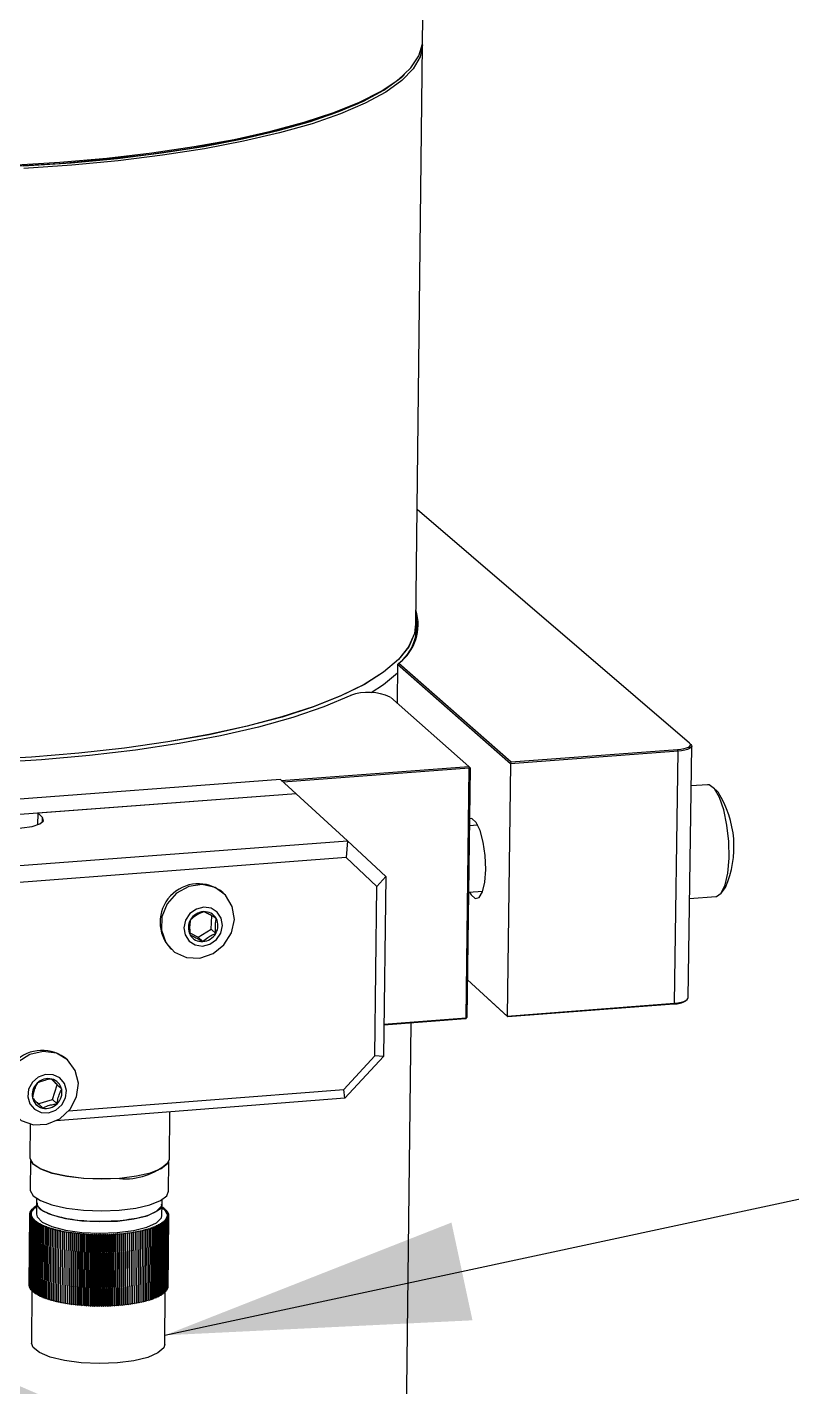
# Model space of a CAD drawing. Header units: millimetres. Extents: x 0 to 279, y 0 to 216.
# Drawn here: x 249.13 to 257.44, y 157.12 to 171.89 of the extents above; entities that cross this region are included whole.
import ezdxf

# ---------------------------------------------------------------- set-up
doc = ezdxf.new("R2010")
doc.units = ezdxf.units.MM
doc.layers.add('DIM', color=1, linetype='Continuous')
doc.dimstyles.new('SLDDIMSTYLE0', dxfattribs={"dimtxt": 0.18, "dimasz": 3.302, "dimexe": 0, "dimexo": 0.0625, "dimgap": 0, "dimtad": 0, "dimtih": 1, "dimtoh": 1, "dimdec": 0, "dimrnd": 1e-09, "dimzin": 0, "dimdsep": 46, "dimtxsty": 'Standard', "dimsah": 1, "dimcen": 0.09, "dimadec": 0, "dimazin": 0, "dimtfac": 3.302, "dimtdec": 0, "dimtofl": 0, "dimtmove": 0, "dimatfit": 3, "dimfxl": 0, "dimfrac": 2, "dimtolj": 1, "dimtzin": 0, "dimarcsym": 0})

msp = doc.modelspace()

# ---------------------------------------------------------------- linework, layer by layer
at = {"color": 7, "linetype": 'Continuous', "lineweight": 25}
for p, q in [((253.43, 171.735), (253.467, 174.899)), ((253.355, 165.404), (253.429, 171.693)), ((253.213, 171.354), (253.234, 171.373)), ((256.33, 164.109), (253.37, 166.647)), ((253.355, 165.268), (253.357, 165.404)), ((253.157, 164.964), (253.153, 164.545)), ((253.172, 164.978), (253.157, 164.964)), ((254.383, 163.887), (253.157, 164.964)), ((253.172, 164.978), (254.393, 163.906)), ((253.931, 163.857), (253.079, 164.61)), ((254.393, 163.906), (256.201, 164.041)), ((256.205, 164.023), (256.201, 164.041)), ((256.314, 161.343), (256.354, 164.077)), ((256.346, 164.094), (256.332, 164.107)), ((256.205, 164.023), (254.383, 163.887)), ((254.383, 163.887), (254.393, 163.906)), ((256.165, 161.287), (256.205, 164.023)), ((251.894, 163.705), (253.931, 163.857)), ((253.935, 163.84), (251.913, 163.688)), ((253.902, 161.126), (253.935, 163.84)), ((253.945, 163.844), (253.911, 161.131)), ((253.931, 163.857), (253.935, 163.84)), ((253.945, 163.844), (253.931, 163.857)), ((253.945, 163.844), (253.935, 163.84)), ((254.383, 163.887), (254.348, 161.147)), ((251.884, 163.714), (245.199, 163.214)), ((252.055, 163.559), (251.884, 163.714)), ((256.524, 163.659), (256.348, 163.646)), ((256.641, 163.579), (256.584, 163.632)), ((252.055, 163.559), (245.357, 163.057)), ((252.055, 163.559), (249.251, 163.349)), ((252.615, 163.051), (252.055, 163.559)), ((249.25, 163.223), (249.251, 163.349)), ((249.298, 163.304), (249.251, 163.349)), ((254.03, 163.22), (253.937, 163.213)), ((245.877, 162.542), (252.615, 163.051)), ((252.615, 163.051), (252.599, 162.867)), ((252.615, 163.051), (253.029, 162.663)), ((252.599, 162.867), (245.975, 162.366)), ((252.932, 162.555), (252.599, 162.867)), ((253.029, 162.663), (252.932, 162.555)), ((253.029, 162.663), (253.006, 160.706)), ((251.269, 162.479), (251.258, 162.489)), ((252.911, 160.713), (252.932, 162.555)), ((253.928, 162.492), (254.085, 162.504)), ((256.33, 162.424), (256.617, 162.446)), ((256.673, 162.481), (256.721, 162.543)), ((251.133, 162.09), (251.138, 162.235)), ((250.901, 162.05), (250.991, 162.002)), ((250.991, 162.002), (251.133, 162.09)), ((250.991, 162.002), (251.04, 161.955)), ((251.133, 162.09), (251.183, 162.044)), ((250.689, 161.88), (250.7, 161.87)), ((253.916, 161.54), (254.348, 161.147)), ((254.357, 161.138), (253.916, 161.539)), ((254.348, 161.147), (256.165, 161.287)), ((256.16, 161.277), (254.357, 161.138)), ((256.165, 161.287), (256.16, 161.277)), ((256.29, 161.313), (256.304, 161.325)), ((253.01, 161.057), (253.902, 161.126)), ((253.897, 161.116), (253.01, 161.047)), ((253.911, 161.131), (253.897, 161.116)), ((253.902, 161.126), (253.897, 161.116)), ((253.911, 161.131), (253.902, 161.126)), ((254.348, 161.147), (254.357, 161.138)), ((253.195, 151.787), (253.304, 161.07)), ((249.58, 160.661), (249.57, 160.672)), ((252.572, 160.35), (252.911, 160.713)), ((253.006, 160.706), (252.584, 160.255)), ((253.006, 160.706), (252.911, 160.713)), ((249.459, 160.399), (249.397, 160.463)), ((249.409, 160.241), (249.459, 160.399)), ((249.459, 160.399), (249.508, 160.352)), ((249.583, 160.116), (252.572, 160.35)), ((252.584, 160.255), (252.572, 160.35)), ((249.25, 160.194), (249.409, 160.241)), ((249.409, 160.241), (249.457, 160.194)), ((252.584, 160.255), (249.449, 160.01)), ((250.679, 159.594), (250.684, 160.107)), ((249.165, 159.973), (249.162, 159.609)), ((249.169, 159.578), (249.167, 159.259)), ((250.669, 159.245), (250.672, 159.564)), ((249.235, 159.167), (249.234, 159.12)), ((249.164, 159.015), (249.185, 159.017)), ((249.166, 159.021), (249.188, 159.024)), ((249.185, 159.017), (249.166, 159.021)), ((249.166, 159.015), (249.166, 159.021)), ((249.17, 159.028), (249.191, 159.031)), ((249.188, 159.024), (249.17, 159.028)), ((249.17, 159.022), (249.17, 159.028)), ((249.174, 159.035), (249.195, 159.037)), ((249.191, 159.031), (249.174, 159.035)), ((249.174, 159.029), (249.174, 159.035)), ((249.178, 159.042), (249.2, 159.044)), ((249.195, 159.037), (249.178, 159.042)), ((249.178, 159.036), (249.178, 159.042)), ((249.184, 159.049), (249.206, 159.05)), ((249.2, 159.044), (249.184, 159.049)), ((249.184, 159.042), (249.184, 159.049)), ((249.19, 159.055), (249.212, 159.057)), ((249.206, 159.05), (249.19, 159.055)), ((249.19, 159.049), (249.19, 159.055)), ((249.196, 159.056), (249.197, 159.062)), ((249.197, 159.062), (249.219, 159.063)), ((249.212, 159.057), (249.197, 159.062)), ((249.204, 159.068), (249.227, 159.069)), ((249.219, 159.063), (249.204, 159.068)), ((249.204, 159.062), (249.204, 159.068)), ((249.212, 159.075), (249.234, 159.076)), ((249.227, 159.069), (249.212, 159.075)), ((249.212, 159.069), (249.212, 159.075)), ((249.234, 159.076), (249.221, 159.081)), ((249.221, 159.081), (249.234, 159.081)), ((249.221, 159.075), (249.221, 159.081)), ((249.234, 159.086), (249.231, 159.087)), ((249.231, 159.087), (249.234, 159.087)), ((249.231, 159.081), (249.231, 159.087)), ((249.234, 159.12), (249.233, 158.995)), ((250.597, 158.982), (250.599, 159.107)), ((250.598, 159.073), (250.604, 159.073)), ((250.604, 159.073), (250.598, 159.07)), ((250.598, 159.067), (250.614, 159.066)), ((250.599, 159.107), (250.599, 159.154)), ((250.614, 159.066), (250.599, 159.061)), ((250.599, 159.061), (250.622, 159.06)), ((250.604, 159.067), (250.604, 159.073)), ((250.622, 159.06), (250.608, 159.055)), ((250.608, 159.055), (250.63, 159.053)), ((250.614, 159.06), (250.614, 159.066)), ((250.615, 159.048), (250.63, 159.053)), ((250.637, 159.046), (250.615, 159.048)), ((250.622, 159.054), (250.622, 159.06)), ((250.637, 159.046), (250.622, 159.042)), ((250.622, 159.042), (250.644, 159.04)), ((250.644, 159.04), (250.628, 159.035)), ((250.628, 159.035), (250.65, 159.033)), ((250.63, 159.047), (250.63, 159.053)), ((250.65, 159.033), (250.633, 159.028)), ((250.633, 159.028), (250.655, 159.026)), ((250.637, 159.046), (250.637, 159.04)), ((250.655, 159.026), (250.637, 159.022)), ((250.637, 159.022), (250.659, 159.019)), ((250.659, 159.019), (250.641, 159.015)), ((250.644, 159.04), (250.644, 159.033)), ((250.65, 159.033), (250.65, 159.027)), ((250.655, 159.026), (250.655, 159.02)), ((250.659, 159.019), (250.659, 159.013)), ((249.155, 158.224), (249.161, 158.994)), ((249.156, 158.217), (249.162, 158.987)), ((249.157, 158.21), (249.163, 158.98)), ((249.159, 158.203), (249.165, 158.973)), ((249.161, 159.001), (249.182, 159.004)), ((249.181, 158.997), (249.161, 159.001)), ((249.161, 158.994), (249.161, 159.001)), ((249.161, 158.994), (249.181, 158.997)), ((249.181, 158.99), (249.161, 158.994)), ((249.162, 159.008), (249.183, 159.01)), ((249.182, 159.004), (249.162, 159.008)), ((249.162, 159.001), (249.162, 159.008)), ((249.162, 158.987), (249.181, 158.99)), ((249.182, 158.983), (249.162, 158.987)), ((249.162, 158.196), (249.168, 158.966)), ((249.163, 158.98), (249.182, 158.983)), ((249.184, 158.977), (249.163, 158.98)), ((249.183, 159.01), (249.164, 159.015)), ((249.164, 159.008), (249.164, 159.015)), ((249.165, 158.973), (249.184, 158.977)), ((249.186, 158.97), (249.165, 158.973)), ((249.165, 158.189), (249.171, 158.959)), ((249.168, 158.966), (249.186, 158.97)), ((249.189, 158.963), (249.168, 158.966)), ((249.169, 158.182), (249.175, 158.952)), ((249.171, 158.959), (249.189, 158.963)), ((249.193, 158.957), (249.171, 158.959)), ((249.174, 158.175), (249.18, 158.945)), ((249.175, 158.952), (249.193, 158.957)), ((249.197, 158.95), (249.175, 158.952)), ((249.18, 158.945), (249.197, 158.95)), ((249.202, 158.943), (249.18, 158.945)), ((249.18, 158.169), (249.186, 158.939)), ((249.186, 158.939), (249.202, 158.943)), ((249.208, 158.937), (249.186, 158.939)), ((249.187, 158.162), (249.192, 158.932)), ((249.192, 158.932), (249.208, 158.937)), ((249.215, 158.93), (249.192, 158.932)), ((249.2, 158.925), (249.194, 158.155)), ((249.2, 158.925), (249.215, 158.93)), ((249.222, 158.924), (249.2, 158.925)), ((249.207, 158.919), (249.201, 158.148)), ((249.207, 158.919), (249.222, 158.924)), ((249.23, 158.917), (249.207, 158.919)), ((249.216, 158.912), (249.21, 158.142)), ((249.216, 158.912), (249.23, 158.917)), ((249.239, 158.911), (249.216, 158.912)), ((249.225, 158.905), (249.219, 158.135)), ((249.225, 158.905), (249.239, 158.911)), ((249.248, 158.905), (249.225, 158.905)), ((249.235, 158.899), (249.229, 158.129)), ((249.235, 158.899), (249.248, 158.905)), ((249.258, 158.898), (249.235, 158.899)), ((249.246, 158.893), (249.24, 158.122)), ((249.246, 158.893), (249.258, 158.898)), ((249.269, 158.892), (249.246, 158.893)), ((249.257, 158.887), (249.251, 158.116)), ((249.257, 158.887), (249.269, 158.892)), ((249.28, 158.886), (249.257, 158.887)), ((249.269, 158.88), (249.263, 158.11)), ((249.269, 158.88), (249.28, 158.886)), ((249.292, 158.88), (249.269, 158.88)), ((249.281, 158.874), (249.275, 158.104)), ((249.281, 158.874), (249.292, 158.88)), ((249.304, 158.875), (249.281, 158.874)), ((249.294, 158.868), (249.304, 158.875)), ((250.569, 158.872), (250.546, 158.873)), ((250.546, 158.873), (250.557, 158.867)), ((250.581, 158.878), (250.557, 158.878)), ((250.557, 158.878), (250.569, 158.872)), ((250.569, 158.872), (250.562, 158.102)), ((250.591, 158.884), (250.568, 158.884)), ((250.568, 158.884), (250.581, 158.878)), ((250.581, 158.878), (250.574, 158.108)), ((250.602, 158.891), (250.579, 158.89)), ((250.579, 158.89), (250.591, 158.884)), ((250.591, 158.884), (250.584, 158.114)), ((250.611, 158.897), (250.588, 158.896)), ((250.588, 158.896), (250.602, 158.891)), ((250.602, 158.891), (250.595, 158.12)), ((250.62, 158.903), (250.597, 158.902)), ((250.597, 158.902), (250.611, 158.897)), ((250.611, 158.897), (250.604, 158.127)), ((250.628, 158.91), (250.605, 158.909)), ((250.605, 158.909), (250.62, 158.903)), ((250.636, 158.916), (250.613, 158.915)), ((250.613, 158.915), (250.628, 158.91)), ((250.62, 158.903), (250.613, 158.133)), ((250.642, 158.923), (250.62, 158.921)), ((250.62, 158.921), (250.636, 158.916)), ((250.628, 158.91), (250.621, 158.14)), ((250.648, 158.93), (250.626, 158.928)), ((250.626, 158.928), (250.642, 158.923)), ((250.636, 158.916), (250.629, 158.146)), ((250.654, 158.936), (250.632, 158.934)), ((250.632, 158.934), (250.648, 158.93)), ((250.642, 158.923), (250.635, 158.153)), ((250.658, 158.943), (250.636, 158.941)), ((250.636, 158.941), (250.654, 158.936)), ((250.662, 158.95), (250.64, 158.948)), ((250.64, 158.948), (250.658, 158.943)), ((250.641, 159.015), (250.663, 159.012)), ((250.648, 158.93), (250.641, 158.16)), ((250.663, 159.012), (250.644, 159.008)), ((250.644, 159.008), (250.666, 159.005)), ((250.665, 158.957), (250.644, 158.954)), ((250.644, 158.954), (250.662, 158.95)), ((250.667, 158.964), (250.646, 158.961)), ((250.646, 158.961), (250.665, 158.957)), ((250.654, 158.936), (250.646, 158.166)), ((250.666, 159.005), (250.647, 159.002)), ((250.647, 159.002), (250.668, 158.998)), ((250.669, 158.971), (250.648, 158.968)), ((250.648, 158.968), (250.667, 158.964)), ((250.668, 158.998), (250.649, 158.995)), ((250.649, 158.995), (250.669, 158.991)), ((250.67, 158.978), (250.649, 158.974)), ((250.649, 158.974), (250.669, 158.971)), ((250.669, 158.991), (250.65, 158.988)), ((250.65, 158.988), (250.67, 158.984)), ((250.67, 158.984), (250.65, 158.981)), ((250.65, 158.981), (250.67, 158.978)), ((250.658, 158.943), (250.651, 158.173)), ((250.662, 158.95), (250.655, 158.18)), ((250.665, 158.957), (250.658, 158.187)), ((250.667, 158.964), (250.66, 158.194)), ((250.669, 158.971), (250.662, 158.201)), ((250.663, 159.012), (250.663, 159.006)), ((250.67, 158.984), (250.663, 158.215)), ((250.67, 158.978), (250.663, 158.208)), ((250.666, 159.005), (250.666, 158.999)), ((250.668, 158.998), (250.668, 158.992)), ((250.669, 158.991), (250.669, 158.985)), ((249.294, 158.868), (249.288, 158.098)), ((249.317, 158.869), (249.294, 158.868)), ((249.308, 158.863), (249.302, 158.092)), ((249.308, 158.863), (249.317, 158.869)), ((249.331, 158.863), (249.308, 158.863)), ((249.323, 158.857), (249.317, 158.086)), ((249.323, 158.857), (249.331, 158.863)), ((249.345, 158.858), (249.323, 158.857)), ((249.338, 158.852), (249.332, 158.081)), ((249.338, 158.852), (249.345, 158.858)), ((249.36, 158.852), (249.338, 158.852)), ((249.353, 158.846), (249.347, 158.075)), ((249.353, 158.846), (249.36, 158.852)), ((249.376, 158.847), (249.353, 158.846)), ((249.369, 158.841), (249.363, 158.07)), ((249.369, 158.841), (249.376, 158.847)), ((249.392, 158.842), (249.369, 158.841)), ((249.386, 158.836), (249.38, 158.065)), ((249.386, 158.836), (249.392, 158.842)), ((249.408, 158.837), (249.386, 158.836)), ((249.403, 158.831), (249.397, 158.06)), ((249.403, 158.831), (249.408, 158.837)), ((249.425, 158.833), (249.403, 158.831)), ((249.421, 158.826), (249.415, 158.055)), ((249.421, 158.826), (249.425, 158.833)), ((249.443, 158.828), (249.421, 158.826)), ((249.439, 158.821), (249.433, 158.05)), ((249.439, 158.821), (249.443, 158.828)), ((249.46, 158.824), (249.439, 158.821)), ((249.457, 158.817), (249.451, 158.046)), ((249.457, 158.817), (249.46, 158.824)), ((249.479, 158.819), (249.457, 158.817)), ((249.477, 158.813), (249.47, 158.042)), ((249.477, 158.813), (249.479, 158.819)), ((249.498, 158.815), (249.477, 158.813)), ((249.496, 158.808), (249.49, 158.037)), ((249.496, 158.808), (249.498, 158.815)), ((249.517, 158.811), (249.496, 158.808)), ((249.516, 158.804), (249.51, 158.033)), ((249.516, 158.804), (249.517, 158.811)), ((249.536, 158.808), (249.516, 158.804)), ((249.536, 158.801), (249.53, 158.03)), ((249.536, 158.801), (249.536, 158.808)), ((249.556, 158.804), (249.536, 158.801)), ((249.556, 158.804), (249.55, 158.033)), ((249.557, 158.797), (249.551, 158.026)), ((249.557, 158.797), (249.556, 158.804)), ((249.577, 158.801), (249.557, 158.797)), ((249.577, 158.801), (249.571, 158.029)), ((249.578, 158.794), (249.572, 158.023)), ((249.578, 158.794), (249.577, 158.801)), ((249.598, 158.797), (249.578, 158.794)), ((249.598, 158.797), (249.591, 158.026)), ((249.6, 158.791), (249.593, 158.019)), ((249.6, 158.791), (249.598, 158.797)), ((249.619, 158.794), (249.6, 158.791)), ((249.619, 158.794), (249.612, 158.023)), ((249.621, 158.788), (249.615, 158.016)), ((249.621, 158.788), (249.619, 158.794)), ((249.64, 158.791), (249.621, 158.788)), ((249.64, 158.791), (249.634, 158.02)), ((249.643, 158.785), (249.637, 158.013)), ((249.643, 158.785), (249.64, 158.791)), ((249.661, 158.789), (249.643, 158.785)), ((249.661, 158.789), (249.655, 158.018)), ((249.666, 158.782), (249.659, 158.011)), ((249.666, 158.782), (249.661, 158.789)), ((249.683, 158.786), (249.666, 158.782)), ((249.683, 158.786), (249.677, 158.015)), ((249.688, 158.78), (249.682, 158.008)), ((249.688, 158.78), (249.683, 158.786)), ((249.705, 158.784), (249.688, 158.78)), ((249.705, 158.784), (249.699, 158.013)), ((249.711, 158.778), (249.705, 158.784)), ((249.711, 158.778), (249.705, 158.006)), ((249.728, 158.782), (249.711, 158.778)), ((249.728, 158.782), (249.721, 158.011)), ((249.734, 158.776), (249.728, 158.782)), ((249.734, 158.776), (249.728, 158.004)), ((249.75, 158.78), (249.734, 158.776)), ((249.75, 158.78), (249.744, 158.009)), ((249.757, 158.774), (249.75, 158.78)), ((249.757, 158.774), (249.751, 158.002)), ((249.773, 158.779), (249.757, 158.774)), ((249.773, 158.779), (249.766, 158.007)), ((249.78, 158.772), (249.773, 158.779)), ((249.78, 158.772), (249.774, 158.001)), ((249.795, 158.777), (249.78, 158.772)), ((249.795, 158.777), (249.789, 158.006)), ((249.804, 158.771), (249.795, 158.777)), ((249.804, 158.771), (249.797, 157.999)), ((249.818, 158.776), (249.804, 158.771)), ((249.818, 158.776), (249.812, 158.005)), ((249.827, 158.77), (249.818, 158.776)), ((249.827, 158.77), (249.821, 157.998)), ((249.841, 158.775), (249.827, 158.77)), ((249.841, 158.775), (249.835, 158.004)), ((249.851, 158.769), (249.841, 158.775)), ((249.851, 158.769), (249.845, 157.997)), ((249.864, 158.774), (249.851, 158.769)), ((249.864, 158.774), (249.858, 158.003)), ((249.875, 158.768), (249.864, 158.774)), ((249.875, 158.768), (249.868, 157.997)), ((249.887, 158.774), (249.875, 158.768)), ((249.887, 158.774), (249.881, 158.002)), ((249.898, 158.768), (249.887, 158.774)), ((249.898, 158.768), (249.892, 157.996)), ((249.91, 158.773), (249.898, 158.768)), ((249.91, 158.773), (249.904, 158.002)), ((249.922, 158.767), (249.91, 158.773)), ((249.922, 158.767), (249.916, 157.996)), ((249.934, 158.773), (249.922, 158.767)), ((249.934, 158.773), (249.927, 158.002)), ((249.946, 158.767), (249.934, 158.773)), ((249.946, 158.767), (249.939, 157.996)), ((249.957, 158.773), (249.946, 158.767)), ((249.957, 158.773), (249.95, 158.002)), ((249.97, 158.768), (249.957, 158.773)), ((249.97, 158.768), (249.963, 157.996)), ((249.98, 158.774), (249.97, 158.768)), ((249.98, 158.774), (249.973, 158.002)), ((249.993, 158.768), (249.98, 158.774)), ((249.993, 158.768), (249.987, 157.997)), ((250.003, 158.774), (249.993, 158.768)), ((250.003, 158.774), (249.996, 158.003)), ((250.017, 158.769), (250.003, 158.774)), ((250.017, 158.769), (250.01, 157.997)), ((250.026, 158.775), (250.017, 158.769)), ((250.026, 158.775), (250.019, 158.003)), ((250.04, 158.769), (250.026, 158.775)), ((250.04, 158.769), (250.034, 157.998)), ((250.049, 158.776), (250.04, 158.769)), ((250.049, 158.776), (250.042, 158.004)), ((250.064, 158.77), (250.049, 158.776)), ((250.064, 158.77), (250.057, 157.999)), ((250.071, 158.777), (250.064, 158.77)), ((250.071, 158.777), (250.065, 158.006)), ((250.087, 158.772), (250.071, 158.777)), ((250.087, 158.772), (250.08, 158)), ((250.094, 158.778), (250.087, 158.772)), ((250.094, 158.778), (250.087, 158.007)), ((250.11, 158.773), (250.094, 158.778)), ((250.11, 158.773), (250.103, 158.002)), ((250.116, 158.78), (250.109, 158.008)), ((250.116, 158.78), (250.11, 158.773)), ((250.133, 158.775), (250.116, 158.78)), ((250.133, 158.775), (250.126, 158.004)), ((250.138, 158.781), (250.132, 158.01)), ((250.138, 158.781), (250.133, 158.775)), ((250.156, 158.777), (250.138, 158.781)), ((250.156, 158.777), (250.149, 158.006)), ((250.16, 158.783), (250.154, 158.012)), ((250.16, 158.783), (250.156, 158.777)), ((250.178, 158.779), (250.16, 158.783)), ((250.178, 158.779), (250.171, 158.008)), ((250.182, 158.786), (250.175, 158.014)), ((250.182, 158.786), (250.178, 158.779)), ((250.2, 158.781), (250.182, 158.786)), ((250.2, 158.781), (250.193, 158.01)), ((250.203, 158.788), (250.197, 158.017)), ((250.203, 158.788), (250.2, 158.781)), ((250.222, 158.784), (250.203, 158.788)), ((250.222, 158.784), (250.215, 158.013)), ((250.224, 158.791), (250.218, 158.019)), ((250.224, 158.791), (250.222, 158.784)), ((250.244, 158.787), (250.224, 158.791)), ((250.244, 158.787), (250.237, 158.015)), ((250.245, 158.793), (250.239, 158.022)), ((250.245, 158.793), (250.244, 158.787)), ((250.265, 158.79), (250.245, 158.793)), ((250.265, 158.79), (250.258, 158.018)), ((250.266, 158.796), (250.259, 158.025)), ((250.266, 158.796), (250.265, 158.79)), ((250.286, 158.793), (250.266, 158.796)), ((250.286, 158.799), (250.279, 158.028)), ((250.286, 158.793), (250.279, 158.021)), ((250.306, 158.796), (250.286, 158.799)), ((250.286, 158.799), (250.286, 158.793)), ((250.306, 158.796), (250.299, 158.025)), ((250.326, 158.799), (250.306, 158.803)), ((250.306, 158.803), (250.306, 158.796)), ((250.326, 158.799), (250.319, 158.028)), ((250.346, 158.803), (250.325, 158.806)), ((250.325, 158.806), (250.326, 158.799)), ((250.346, 158.803), (250.339, 158.032)), ((250.365, 158.807), (250.344, 158.81)), ((250.344, 158.81), (250.346, 158.803)), ((250.365, 158.807), (250.358, 158.036)), ((250.384, 158.811), (250.363, 158.814)), ((250.363, 158.814), (250.365, 158.807)), ((250.384, 158.811), (250.377, 158.04)), ((250.402, 158.815), (250.381, 158.818)), ((250.381, 158.818), (250.384, 158.811)), ((250.402, 158.815), (250.396, 158.044)), ((250.42, 158.82), (250.398, 158.822)), ((250.398, 158.822), (250.402, 158.815)), ((250.42, 158.82), (250.414, 158.049)), ((250.438, 158.824), (250.416, 158.827)), ((250.416, 158.827), (250.42, 158.82)), ((250.438, 158.824), (250.431, 158.054)), ((250.455, 158.829), (250.432, 158.831)), ((250.432, 158.831), (250.438, 158.824)), ((250.471, 158.834), (250.448, 158.836)), ((250.448, 158.836), (250.455, 158.829)), ((250.455, 158.829), (250.448, 158.058)), ((250.487, 158.839), (250.464, 158.841)), ((250.464, 158.841), (250.471, 158.834)), ((250.471, 158.834), (250.464, 158.063)), ((250.502, 158.844), (250.479, 158.846)), ((250.479, 158.846), (250.487, 158.839)), ((250.487, 158.839), (250.48, 158.068)), ((250.517, 158.85), (250.494, 158.851)), ((250.494, 158.851), (250.502, 158.844)), ((250.502, 158.844), (250.495, 158.074)), ((250.531, 158.855), (250.508, 158.856)), ((250.508, 158.856), (250.517, 158.85)), ((250.517, 158.85), (250.51, 158.079)), ((250.544, 158.861), (250.521, 158.861)), ((250.521, 158.861), (250.531, 158.855)), ((250.531, 158.855), (250.524, 158.085)), ((250.557, 158.867), (250.534, 158.867)), ((250.534, 158.867), (250.544, 158.861)), ((250.544, 158.861), (250.537, 158.09)), ((250.557, 158.867), (250.55, 158.096)), ((249.155, 158.224), (249.156, 158.224)), ((249.156, 158.217), (249.157, 158.217)), ((249.157, 158.21), (249.159, 158.21)), ((249.159, 158.203), (249.162, 158.203)), ((249.162, 158.196), (249.165, 158.196)), ((249.165, 158.189), (249.17, 158.189)), ((249.169, 158.182), (249.174, 158.182)), ((249.174, 158.175), (249.18, 158.175)), ((249.184, 158.168), (249.179, 157.596)), ((249.18, 158.169), (249.187, 158.168)), ((249.187, 158.162), (249.194, 158.161)), ((249.194, 158.155), (249.202, 158.155)), ((249.201, 158.148), (249.21, 158.148)), ((249.21, 158.142), (249.219, 158.141)), ((249.219, 158.135), (249.229, 158.135)), ((250.604, 158.133), (250.613, 158.133)), ((250.613, 158.139), (250.621, 158.14)), ((250.621, 158.146), (250.629, 158.146)), ((250.628, 157.582), (250.633, 158.153)), ((250.629, 158.152), (250.635, 158.153)), ((250.635, 158.159), (250.641, 158.16)), ((250.641, 158.166), (250.646, 158.166)), ((250.647, 158.173), (250.651, 158.173)), ((250.651, 158.18), (250.655, 158.18)), ((250.655, 158.187), (250.658, 158.187)), ((250.658, 158.194), (250.66, 158.194)), ((250.66, 158.201), (250.662, 158.201)), ((250.662, 158.208), (250.663, 158.208)), ((250.663, 158.215), (250.663, 158.215)), ((249.229, 158.129), (249.24, 158.128)), ((249.24, 158.122), (249.251, 158.122)), ((249.251, 158.116), (249.263, 158.116)), ((249.263, 158.11), (249.275, 158.11)), ((249.275, 158.104), (249.288, 158.104)), ((249.288, 158.098), (249.302, 158.098)), ((249.302, 158.092), (249.317, 158.092)), ((249.317, 158.086), (249.332, 158.087)), ((249.332, 158.081), (249.347, 158.082)), ((249.347, 158.075), (249.363, 158.076)), ((249.363, 158.07), (249.38, 158.071)), ((249.38, 158.065), (249.397, 158.066)), ((249.397, 158.06), (249.415, 158.061)), ((249.415, 158.055), (249.433, 158.057)), ((249.433, 158.05), (249.451, 158.052)), ((249.451, 158.046), (249.471, 158.048)), ((249.47, 158.042), (249.49, 158.044)), ((249.49, 158.037), (249.51, 158.04)), ((249.51, 158.033), (249.53, 158.036)), ((249.53, 158.03), (249.55, 158.033)), ((249.55, 158.033), (249.551, 158.026)), ((249.551, 158.026), (249.571, 158.029)), ((249.571, 158.029), (249.572, 158.023)), ((249.572, 158.023), (249.591, 158.026)), ((249.591, 158.026), (249.593, 158.019)), ((249.593, 158.019), (249.612, 158.023)), ((249.612, 158.023), (249.615, 158.016)), ((249.615, 158.016), (249.634, 158.02)), ((249.634, 158.02), (249.637, 158.013)), ((249.637, 158.013), (249.655, 158.018)), ((249.655, 158.018), (249.659, 158.011)), ((249.659, 158.011), (249.677, 158.015)), ((249.677, 158.015), (249.682, 158.008)), ((249.682, 158.008), (249.699, 158.013)), ((249.699, 158.013), (249.705, 158.006)), ((249.705, 158.006), (249.721, 158.011)), ((249.721, 158.011), (249.728, 158.004)), ((249.728, 158.004), (249.744, 158.009)), ((249.744, 158.009), (249.751, 158.002)), ((249.751, 158.002), (249.766, 158.007)), ((249.766, 158.007), (249.774, 158.001)), ((249.774, 158.001), (249.789, 158.006)), ((249.789, 158.006), (249.797, 157.999)), ((249.797, 157.999), (249.812, 158.005)), ((249.812, 158.005), (249.821, 157.998)), ((249.821, 157.998), (249.835, 158.004)), ((249.835, 158.004), (249.845, 157.997)), ((249.845, 157.997), (249.858, 158.003)), ((249.858, 158.003), (249.868, 157.997)), ((249.868, 157.997), (249.881, 158.002)), ((249.881, 158.002), (249.892, 157.996)), ((249.892, 157.996), (249.904, 158.002)), ((249.904, 158.002), (249.916, 157.996)), ((249.916, 157.996), (249.927, 158.002)), ((249.927, 158.002), (249.939, 157.996)), ((249.939, 157.996), (249.95, 158.002)), ((249.95, 158.002), (249.963, 157.996)), ((249.963, 157.996), (249.973, 158.002)), ((249.973, 158.002), (249.987, 157.997)), ((249.987, 157.997), (249.996, 158.003)), ((249.996, 158.003), (250.01, 157.997)), ((250.01, 157.997), (250.019, 158.003)), ((250.019, 158.003), (250.034, 157.998)), ((250.034, 157.998), (250.042, 158.004)), ((250.042, 158.004), (250.057, 157.999)), ((250.057, 157.999), (250.065, 158.006)), ((250.065, 158.006), (250.08, 158)), ((250.08, 158), (250.087, 158.007)), ((250.087, 158.007), (250.103, 158.002)), ((250.103, 158.002), (250.109, 158.008)), ((250.109, 158.008), (250.126, 158.004)), ((250.126, 158.004), (250.132, 158.01)), ((250.132, 158.01), (250.149, 158.006)), ((250.149, 158.006), (250.154, 158.012)), ((250.154, 158.012), (250.171, 158.008)), ((250.171, 158.008), (250.175, 158.014)), ((250.175, 158.014), (250.193, 158.01)), ((250.193, 158.01), (250.197, 158.017)), ((250.197, 158.017), (250.215, 158.013)), ((250.215, 158.013), (250.218, 158.019)), ((250.218, 158.019), (250.237, 158.015)), ((250.237, 158.015), (250.239, 158.022)), ((250.239, 158.022), (250.258, 158.018)), ((250.258, 158.018), (250.259, 158.025)), ((250.259, 158.025), (250.279, 158.021)), ((250.279, 158.021), (250.279, 158.028)), ((250.279, 158.028), (250.299, 158.025)), ((250.299, 158.032), (250.319, 158.028)), ((250.32, 158.035), (250.339, 158.032)), ((250.339, 158.039), (250.358, 158.036)), ((250.359, 158.043), (250.377, 158.04)), ((250.377, 158.047), (250.396, 158.044)), ((250.396, 158.051), (250.414, 158.049)), ((250.414, 158.055), (250.431, 158.054)), ((250.431, 158.06), (250.448, 158.058)), ((250.448, 158.064), (250.464, 158.063)), ((250.464, 158.069), (250.48, 158.068)), ((250.48, 158.074), (250.495, 158.074)), ((250.495, 158.08), (250.51, 158.079)), ((250.51, 158.085), (250.524, 158.085)), ((250.524, 158.091), (250.537, 158.09)), ((250.537, 158.096), (250.55, 158.096)), ((250.55, 158.102), (250.562, 158.102)), ((250.562, 158.108), (250.574, 158.108)), ((250.574, 158.114), (250.584, 158.114)), ((250.585, 158.12), (250.595, 158.12)), ((250.595, 158.126), (250.604, 158.127))]:
    msp.add_line(p, q, dxfattribs=at)
at = {"color": 8, "linetype": 'Continuous', "lineweight": 25}
msp.add_line((249.298, 163.25), (249.298, 163.304), dxfattribs=at)
at = {"color": 7, "linetype": 'Continuous', "lineweight": 25, "flags": 128}
for points in [[(248.963, 170.387), (249.489, 170.419), (249.998, 170.464), (250.486, 170.521), (250.949, 170.589), (251.382, 170.667), (251.781, 170.756), (252.144, 170.853), (252.466, 170.959), (252.745, 171.072), (252.978, 171.191), (253.165, 171.315), (253.302, 171.443), (253.39, 171.573), (253.428, 171.705), (253.43, 171.735)], [(253.429, 171.693), (253.404, 171.565), (253.328, 171.434), (253.203, 171.305), (253.029, 171.18), (252.807, 171.06), (252.539, 170.945), (252.228, 170.837), (251.875, 170.737), (251.485, 170.647), (251.06, 170.565), (250.604, 170.494), (250.122, 170.435), (249.617, 170.387), (249.095, 170.351)], [(253.213, 171.354), (253.144, 171.296), (252.958, 171.172), (252.725, 171.054), (252.447, 170.941), (252.127, 170.836), (251.766, 170.739), (251.368, 170.651), (250.936, 170.572), (250.475, 170.504), (249.989, 170.448), (249.482, 170.403), (248.958, 170.371)], [(249.09, 170.378), (249.61, 170.413), (250.113, 170.461), (250.593, 170.52), (251.047, 170.591), (251.471, 170.672), (251.86, 170.762), (252.211, 170.862), (252.521, 170.969), (252.788, 171.083), (253.009, 171.203), (253.183, 171.327), (253.213, 171.354)], [(253.356, 165.438), (253.342, 165.3), (253.28, 165.158), (253.167, 165.018), (253.006, 164.881), (252.797, 164.749), (252.542, 164.623), (252.243, 164.505), (251.902, 164.394), (251.523, 164.293), (251.109, 164.202), (250.663, 164.123), (250.19, 164.055), (249.694, 164), (249.179, 163.958), (248.65, 163.93)], [(253.355, 165.404), (253.341, 165.3), (253.278, 165.158), (253.166, 165.018), (253.005, 164.881), (252.796, 164.749), (252.541, 164.624), (252.242, 164.505), (251.901, 164.395), (251.522, 164.293), (251.108, 164.203), (250.662, 164.123), (250.189, 164.055), (249.693, 164), (249.179, 163.958), (248.65, 163.93)], [(253.156, 164.871), (253.004, 164.744), (252.872, 164.656)], [(252.648, 164.628), (252.356, 164.505), (252.021, 164.39), (251.645, 164.284), (251.233, 164.189), (250.786, 164.105), (250.311, 164.034), (249.811, 163.975), (249.29, 163.929), (248.755, 163.898), (248.209, 163.88), (247.659, 163.877), (247.108, 163.889), (246.564, 163.915), (246.03, 163.954), (245.512, 164.008), (245.015, 164.074), (244.543, 164.153), (244.101, 164.244), (243.694, 164.345), (243.323, 164.456), (243.263, 164.476)], [(256.201, 164.041), (256.237, 164.045), (256.269, 164.051), (256.297, 164.058), (256.318, 164.067), (256.333, 164.077), (256.339, 164.087), (256.339, 164.098), (256.33, 164.109)], [(256.346, 164.094), (256.353, 164.085), (256.354, 164.073), (256.346, 164.062), (256.331, 164.051), (256.308, 164.042), (256.279, 164.034), (256.244, 164.027), (256.205, 164.023)], [(256.617, 162.446), (256.623, 162.446), (256.674, 162.483), (256.716, 162.57), (256.745, 162.7), (256.759, 162.862), (256.756, 163.041), (256.736, 163.221), (256.701, 163.385), (256.655, 163.52), (256.601, 163.614), (256.545, 163.657), (256.524, 163.659)], [(248.656, 163.256), (248.717, 163.223), (248.818, 163.199), (248.943, 163.187), (249.073, 163.19), (249.188, 163.206), (249.272, 163.233), (249.31, 163.268), (249.298, 163.304)], [(253.938, 162.493), (253.956, 162.463), (254.002, 162.422), (254.045, 162.433), (254.082, 162.495), (254.106, 162.601), (254.116, 162.738), (254.11, 162.889), (254.089, 163.036), (254.055, 163.162), (254.012, 163.25), (253.966, 163.291), (253.938, 163.29)], [(251.384, 162.195), (251.362, 162.338), (251.289, 162.459), (251.175, 162.542), (251.035, 162.574), (250.889, 162.553), (250.755, 162.48), (250.653, 162.366), (250.596, 162.226), (250.591, 162.079), (250.64, 161.945), (250.735, 161.841), (250.864, 161.783), (251.009, 161.777), (251.152, 161.825), (251.271, 161.92), (251.352, 162.049), (251.384, 162.195)], [(251.255, 162.129), (251.242, 162.209), (251.198, 162.275), (251.132, 162.317), (251.052, 162.329), (250.971, 162.308), (250.902, 162.259), (250.854, 162.188), (250.835, 162.106), (250.849, 162.027), (250.892, 161.961), (250.959, 161.919), (251.038, 161.907), (251.119, 161.927), (251.189, 161.977), (251.237, 162.047), (251.255, 162.129)], [(256.165, 161.287), (256.204, 161.292), (256.238, 161.298), (256.268, 161.306), (256.29, 161.316), (256.306, 161.327), (256.313, 161.339), (256.314, 161.343)], [(249.67, 160.27), (249.689, 160.417), (249.655, 160.557), (249.571, 160.67), (249.45, 160.742), (249.307, 160.762), (249.161, 160.729), (249.033, 160.646), (248.94, 160.524), (248.895, 160.381), (248.902, 160.235), (248.962, 160.107), (249.067, 160.013), (249.202, 159.966), (249.348, 159.973), (249.487, 160.032), (249.599, 160.136), (249.67, 160.27)], [(249.549, 160.257), (249.559, 160.339), (249.537, 160.416), (249.486, 160.476), (249.415, 160.51), (249.333, 160.513), (249.254, 160.484), (249.19, 160.428), (249.149, 160.353), (249.139, 160.271), (249.161, 160.194), (249.212, 160.134), (249.284, 160.1), (249.365, 160.097), (249.444, 160.126), (249.509, 160.182), (249.549, 160.257)], [(249.162, 159.609), (249.162, 159.602), (249.193, 159.545), (249.274, 159.492), (249.399, 159.446), (249.56, 159.41), (249.746, 159.388), (249.943, 159.381), (250.139, 159.388)], [(250.137, 159.381), (249.943, 159.374), (249.747, 159.381), (249.564, 159.403), (249.404, 159.438), (249.28, 159.484), (249.2, 159.536), (249.176, 159.57)], [(250.139, 159.388), (250.32, 159.41), (250.474, 159.446), (250.59, 159.492), (250.659, 159.545), (250.679, 159.594)], [(249.167, 159.259), (249.167, 159.253), (249.198, 159.196), (249.278, 159.143), (249.402, 159.097), (249.561, 159.062), (249.745, 159.04), (249.94, 159.033), (250.134, 159.04)], [(250.134, 159.04), (250.313, 159.062), (250.465, 159.097), (250.58, 159.143), (250.649, 159.196), (250.669, 159.245)], [(249.234, 159.12), (249.242, 159.09), (249.297, 159.035), (249.403, 158.987), (249.551, 158.948), (249.728, 158.923), (249.921, 158.914), (250.113, 158.921)], [(250.113, 158.921), (250.29, 158.943), (250.436, 158.979), (250.539, 159.027), (250.592, 159.081), (250.599, 159.107)], [(249.233, 158.995), (249.241, 158.965), (249.296, 158.91), (249.402, 158.862), (249.549, 158.823), (249.727, 158.798), (249.92, 158.789), (250.112, 158.796)], [(250.112, 158.796), (250.288, 158.818), (250.434, 158.854), (250.538, 158.902), (250.591, 158.956), (250.597, 158.982)], [(250.113, 157.38), (249.917, 157.373), (249.721, 157.382), (249.538, 157.406), (249.383, 157.444), (249.266, 157.492), (249.197, 157.548), (249.179, 157.596)], [(250.628, 157.582), (250.616, 157.543), (250.554, 157.488), (250.443, 157.44), (250.292, 157.403), (250.113, 157.38)]]:
    msp.add_lwpolyline(points, dxfattribs=at)
at = {"color": 7, "linetype": 'Continuous', "lineweight": 25}
for centre, radius, start, end in [((252.862, 165.395), 0.519, 306.6587, 17.724), ((252.842, 165.386), 0.526, 306.7808, 12.3021), ((252.842, 164.088), 0.574, 65.6289, 109.7827), ((255.713, 162.986), 1.1, 336.2405, 32.5834), ((250.994, 162.166), 0.417, 50.6837, 223.1704), ((251.062, 162.102), 0.179, 93.8679, 149.8978), ((251.061, 162.134), 0.146, 29.6069, 93.9576), ((251.047, 162.106), 0.163, 148.3631, 207.987), ((251.043, 162.13), 0.163, 328.358, 27.9609), ((251.03, 162.101), 0.146, 209.6346, 273.9764), ((251.028, 162.134), 0.179, 273.8853, 329.8913), ((256.16, 161.535), 0.257, 270.0598, 300.3531), ((249.296, 160.357), 0.417, 48.9956, 222.4412), ((249.36, 160.291), 0.173, 133.6019, 190.9304), ((249.363, 160.296), 0.171, 77.5509, 135.2743), ((249.366, 160.323), 0.144, 11.6494, 76.6121), ((249.338, 160.319), 0.173, 313.6035, 10.9088), ((249.332, 160.288), 0.144, 191.6731, 256.6369), ((249.336, 160.314), 0.171, 257.5736, 315.2741), ((250.196, 160.085), 0.706, 265.221, 311.6561)]:
    msp.add_arc(centre, radius, start, end, dxfattribs=at)
for points, knots in [([(251.05, 162.28), (251.027, 162.27), (250.987, 162.253), (250.939, 162.219), (250.917, 162.2), (250.908, 162.191)], [0, 0, 0, 0, 0.439105, 0.751358, 1, 1, 1, 1]), ([(251.188, 162.206), (251.165, 162.22), (251.127, 162.242), (251.08, 162.267), (251.059, 162.276), (251.05, 162.28)], [0, 0, 0, 0, 0.439105, 0.751358, 1, 1, 1, 1]), ([(250.908, 162.191), (250.906, 162.183), (250.902, 162.161), (250.897, 162.116), (250.899, 162.067), (250.902, 162.038), (250.903, 162.029)], [0, 0, 0, 0, 0.1809422, 0.5062926, 0.8439745, 1, 1, 1, 1]), ([(251.183, 162.044), (251.182, 162.053), (251.179, 162.082), (251.177, 162.131), (251.182, 162.176), (251.186, 162.198), (251.188, 162.206)], [0, 0, 0, 0, 0.156025, 0.493707, 0.819058, 1, 1, 1, 1]), ([(250.903, 162.029), (250.919, 162.021), (250.948, 162.008), (250.999, 161.98), (251.027, 161.963), (251.04, 161.955)], [0, 0, 0, 0, 0.439105, 0.751358, 1, 1, 1, 1]), ([(251.04, 161.955), (251.057, 161.971), (251.087, 161.997), (251.14, 162.027), (251.17, 162.039), (251.183, 162.044)], [0, 0, 0, 0, 0.439105, 0.751358, 1, 1, 1, 1]), ([(249.241, 160.416), (249.237, 160.409), (249.225, 160.387), (249.208, 160.343), (249.196, 160.295), (249.192, 160.267), (249.191, 160.258)], [0, 0, 0, 0, 0.180942, 0.506293, 0.843975, 1, 1, 1, 1]), ([(249.4, 160.463), (249.374, 160.459), (249.33, 160.452), (249.276, 160.434), (249.252, 160.422), (249.241, 160.416)], [0, 0, 0, 0, 0.439105, 0.751358, 1, 1, 1, 1]), ([(249.508, 160.352), (249.489, 160.37), (249.458, 160.402), (249.422, 160.44), (249.407, 160.456), (249.4, 160.463)], [0, 0, 0, 0, 0.439105, 0.751358, 1, 1, 1, 1]), ([(249.457, 160.194), (249.459, 160.203), (249.463, 160.231), (249.474, 160.278), (249.492, 160.322), (249.504, 160.344), (249.508, 160.352)], [0, 0, 0, 0, 0.156025, 0.493707, 0.819058, 1, 1, 1, 1]), ([(249.191, 160.258), (249.203, 160.245), (249.225, 160.223), (249.266, 160.181), (249.289, 160.158), (249.299, 160.147)], [0, 0, 0, 0, 0.439105, 0.751358, 1, 1, 1, 1]), ([(249.299, 160.147), (249.319, 160.157), (249.352, 160.173), (249.411, 160.187), (249.443, 160.192), (249.457, 160.194)], [0, 0, 0, 0, 0.4391052, 0.7513579, 1, 1, 1, 1]), ([(250.113, 158.921), (250.025, 158.917), (249.847, 158.909), (249.583, 158.937), (249.376, 158.989), (249.249, 159.055), (249.246, 159.101), (249.244, 159.12)], [0, 0, 0, 0, 0.210804, 0.421609, 0.632413, 0.843217, 1, 1, 1, 1]), ([(250.589, 159.107), (250.592, 159.101), (250.606, 159.068), (250.528, 159.012), (250.363, 158.95), (250.196, 158.93), (250.113, 158.921)], [0, 0, 0, 0, 0.074884, 0.383256, 0.691628, 1, 1, 1, 1])]:
    msp.add_open_spline(points, degree=3, knots=knots, dxfattribs=at)

# ---------------------------------------------------------------- leaders
at = {"layer": 'DIM'}
for points in [[(250.629, 157.68), (259.136, 159.507)], [(247.946, 157.607), (259.785, 149.994)]]:
    msp.add_leader(points, dimstyle='SLDDIMSTYLE0', dxfattribs=at)

doc.saveas('drawing.dxf')
